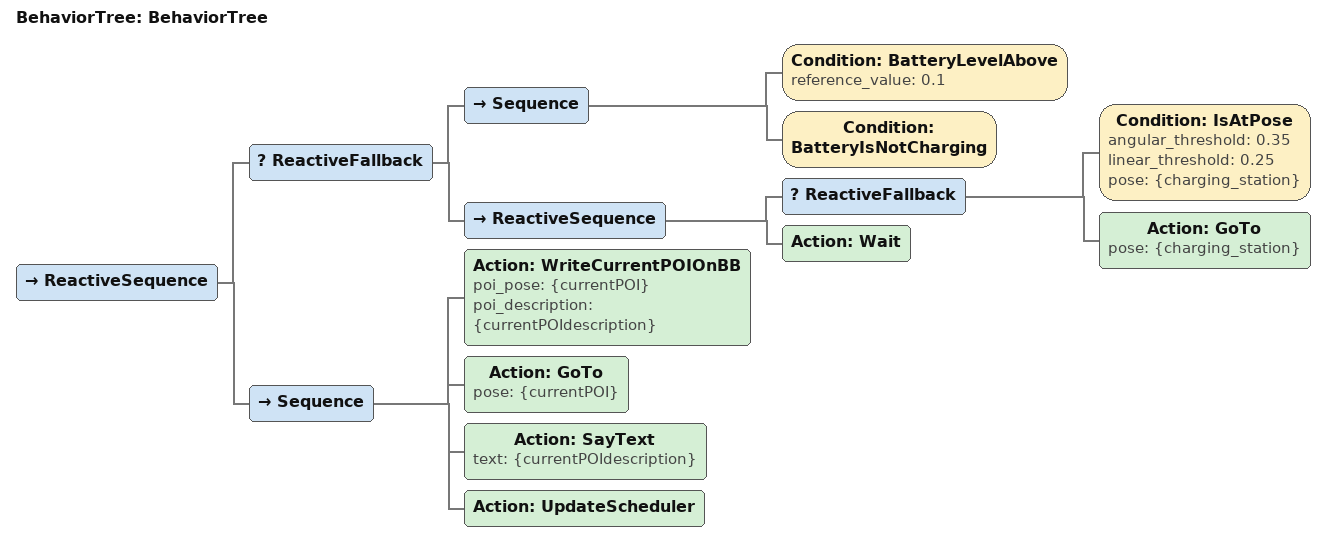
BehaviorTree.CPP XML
<?xml version="1.0"?>
<root main_tree_to_execute="BehaviorTree">
    <BehaviorTree ID="BehaviorTree">
        <ReactiveSequence>
            <ReactiveFallback>
                <Sequence>
                    <Condition ID="BatteryLevelAbove" reference_value="0.1"/>
                    <Condition ID="BatteryIsNotCharging"/>
                </Sequence>
                <ReactiveSequence>
                    <ReactiveFallback>
                        <Condition ID="IsAtPose" angular_threshold="0.35" linear_threshold="0.25" pose="{charging_station}"/>
                        <Action ID="GoTo" pose="{charging_station}"/>
                    </ReactiveFallback>
                    <Action ID="Wait"/>
                </ReactiveSequence>
            </ReactiveFallback>
            <Sequence>
                <Action ID="WriteCurrentPOIOnBB" poi_pose="{currentPOI}" poi_description="{currentPOIdescription}"/>
                <Action ID="GoTo" pose="{currentPOI}"/>
                <Action ID="SayText" text="{currentPOIdescription}"/>
                <Action ID="UpdateScheduler"/>
            </Sequence>
        </ReactiveSequence>
    </BehaviorTree>
</root>
